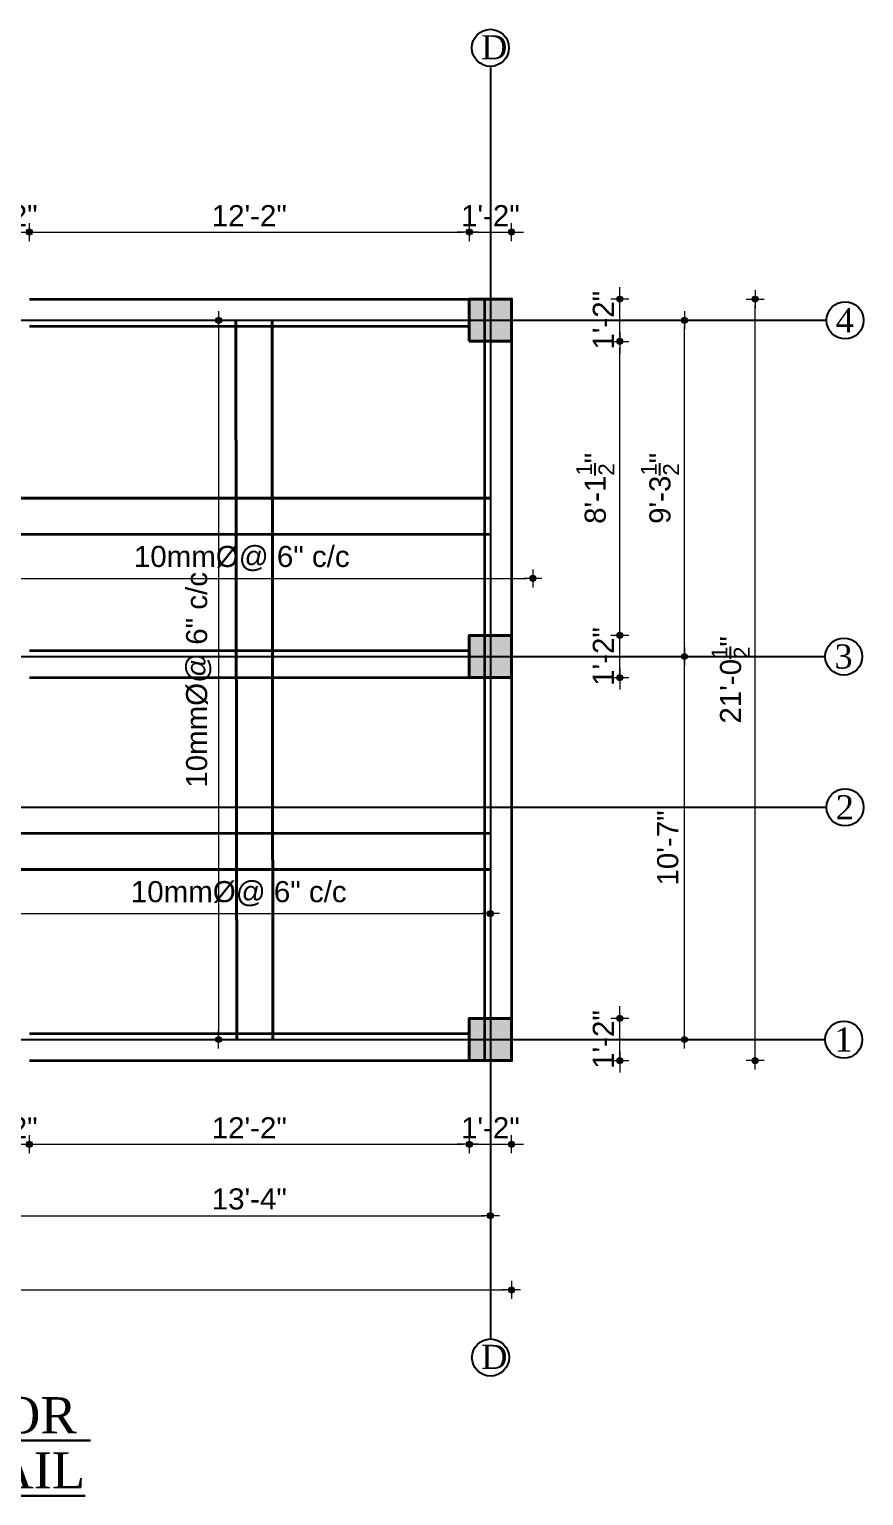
# Model space of a CAD drawing. Header units: inches. Extents: x -12073856 to 12321241, y -1226296 to 1319224.
# Drawn here: x 124900.6 to 125177.2, y 48696.1 to 49182.3 of the extents above; entities that cross this region are included whole.
import ezdxf
from ezdxf.enums import TextEntityAlignment as Align

# ---------------------------------------------------------------- set-up
doc = ezdxf.new("R2010")
doc.units = ezdxf.units.IN
doc.header["$MEASUREMENT"] = 0
doc.header["$PDMODE"] = 35
for name, color, linetype, lineweight in [('1', 7, 'Continuous', 13), ('Column', 181, 'Continuous', 40), ('DIM_LINE', 173, 'Continuous', 20), ('Hatch', 9, 'Continuous', 9), ('ST-REINFOR', 201, 'Continuous', 40), ('Toilet', 7, 'Continuous', 25), ('WALL', 1, 'Continuous', 30), ('Walls', 11, 'Continuous', 35)]:
    doc.layers.add(name, color=color, linetype=linetype, lineweight=lineweight)
doc.styles.add('ordinary', font='times.ttf')
doc.styles.add('ramon', font='arial.ttf')
doc.dimstyles.new('S8', dxfattribs={"dimtxt": 7, "dimasz": 2, "dimexe": 6, "dimexo": 18, "dimgap": 1.9375, "dimtad": 1, "dimdec": 1, "dimzin": 3, "dimdsep": 46, "dimlunit": 4, "dimtxsty": 'ramon', "dimblk": 'dot 2', "dimcen": 0.09375, "dimse1": 1, "dimse2": 1, "dimclrd": 1, "dimclre": 1, "dimclrt": 256, "dimadec": 0, "dimazin": 0, "dimtfac": 0.75, "dimtdec": 1, "dimtix": 1, "dimtmove": 1, "dimatfit": 3, "dimldrblk": 'DOT', "dimfxl": 1, "dimtolj": 1, "dimtzin": 0, "dimlwd": 9, "dimlwe": 9, "dimarcsym": 0})

# ---------------------------------------------------------------- blocks, each defined once
blk = doc.blocks.new('colm')
at = {"layer": 'Hatch'}
h = blk.add_hatch(color=256, dxfattribs=at)
h.dxf.hatch_style = 1
h.paths.add_polyline_path([(66705.71, 8319.73), (66705.71, 8307.73), (66717.71, 8307.73), (66717.71, 8319.73)])
at = {"layer": 'Column'}
blk.add_lwpolyline([(66705.71, 8307.73), (66717.71, 8307.73), (66717.71, 8319.73), (66705.71, 8319.73)], close=True, dxfattribs=at)
blk = doc.blocks.new('dot1')
at = {"layer": 'Hatch'}
h = blk.add_hatch(color=256, dxfattribs=at)
edge = h.paths.add_edge_path()
edge.add_arc((0, 0), 1, 0, 360)
for p, q in [((3, 0), (-3, 0)), ((0, 3), (0, -3))]:
    blk.add_line(p, q, dxfattribs=at)
blk.add_circle((0, 0), 1, dxfattribs=at)
blk = doc.blocks.new('dot 2')
at = {"layer": 'Hatch', "xscale": 0.5, "yscale": 0.5, "zscale": 0.5}
blk.add_blockref('dot1', (0, 0), dxfattribs=at)
blk = doc.blocks.new('*D2189')
at = {"layer": 'Defpoints', "color": 0, "transparency": 16777216}
for p in [(124900.56, 49115.1), (124886.56, 49092.88), (124900.56, 49092.88)]:
    blk.add_point(p, dxfattribs=at)
at = {"layer": 'Toilet', "color": 1, "lineweight": 9, "transparency": 16777216}
for p, q in [((124884.56, 49115.1), (124882.56, 49115.1)), ((124886.56, 49115.1), (124900.56, 49115.1)), ((124902.56, 49115.1), (124904.56, 49115.1))]:
    blk.add_line(p, q, dxfattribs=at)
at = {"layer": 'Toilet', "color": 1, "lineweight": 9, "transparency": 16777216, "xscale": 2, "yscale": 2, "zscale": 2}
for p, rotation in [((124886.56, 49115.1), 6.878577707425393e-09), ((124900.56, 49115.1), 180.0000000068786)]:
    blk.add_blockref('dot 2', p, dxfattribs=dict(at, rotation=rotation))
at = {"layer": 'Toilet', "transparency": 16777216, "insert": (124893.56, 49120.55), "char_height": 7, "attachment_point": 5, "rotation": 0, "style": 'ramon'}
blk.add_mtext('\\A1;1\'-2"', dxfattribs=at)
blk = doc.blocks.new('_Dot')
at = {"color": 0, "lineweight": -2}
blk.add_line((-0.5, 0), (-1, 0), dxfattribs=at)
at = {"color": 0, "const_width": 0.5}
blk.add_lwpolyline([(-0.25, 0, 1), (0.25, 0, 1)], format="xyb", close=True, dxfattribs=at)
blk = doc.blocks.new('*D2190')
at = {"layer": 'Defpoints', "color": 0, "transparency": 16777216}
for p in [(125046.43, 49115.1), (124900.56, 49092.88), (125046.43, 49092.88)]:
    blk.add_point(p, dxfattribs=at)
at = {"layer": 'Toilet', "color": 1, "lineweight": 9, "transparency": 16777216}
blk.add_line((124902.56, 49115.1), (125044.43, 49115.1), dxfattribs=at)
at = {"layer": 'Toilet', "color": 1, "lineweight": 9, "transparency": 16777216, "xscale": 2, "yscale": 2, "zscale": 2}
for p, rotation in [((124900.56, 49115.1), 180.0000000068786), ((125046.43, 49115.1), 6.87854744294497e-09)]:
    blk.add_blockref('dot 2', p, dxfattribs=dict(at, rotation=rotation))
at = {"layer": 'Toilet', "transparency": 16777216, "insert": (124973.49, 49120.55), "char_height": 7, "attachment_point": 5, "rotation": 0, "style": 'ramon'}
blk.add_mtext('\\A1;12\'-2"', dxfattribs=at)
blk = doc.blocks.new('*D2191')
at = {"layer": 'Defpoints', "color": 0, "transparency": 16777216}
for p in [(125060.43, 49115.1), (125046.43, 49092.88), (125060.43, 49092.88)]:
    blk.add_point(p, dxfattribs=at)
at = {"layer": 'Toilet', "color": 1, "lineweight": 9, "transparency": 16777216}
for p, q in [((125044.43, 49115.1), (125042.43, 49115.1)), ((125046.43, 49115.1), (125060.43, 49115.1)), ((125062.43, 49115.1), (125064.43, 49115.1))]:
    blk.add_line(p, q, dxfattribs=at)
at = {"layer": 'Toilet', "color": 1, "lineweight": 9, "transparency": 16777216, "xscale": 2, "yscale": 2, "zscale": 2}
for p, rotation in [((125046.43, 49115.1), 6.878577707425393e-09), ((125060.43, 49115.1), 180.0000000068786)]:
    blk.add_blockref('dot 2', p, dxfattribs=dict(at, rotation=rotation))
at = {"layer": 'Toilet', "transparency": 16777216, "insert": (125053.43, 49120.55), "char_height": 7, "attachment_point": 5, "rotation": 0, "style": 'ramon'}
blk.add_mtext('\\A1;1\'-2"', dxfattribs=at)
blk = doc.blocks.new('*D2207')
at = {"layer": 'Defpoints', "color": 0, "transparency": 16777216}
for p in [(125060.43, 48854.39), (125096.33, 48854.39), (125060.43, 48840.39)]:
    blk.add_point(p, dxfattribs=at)
at = {"layer": 'Toilet', "color": 1, "lineweight": 9, "transparency": 16777216}
for p, q in [((125096.33, 48856.39), (125096.33, 48858.39)), ((125096.33, 48840.39), (125096.33, 48854.39)), ((125096.33, 48838.39), (125096.33, 48836.39))]:
    blk.add_line(p, q, dxfattribs=at)
at = {"layer": 'Toilet', "color": 1, "lineweight": 9, "transparency": 16777216, "xscale": 2, "yscale": 2, "zscale": 2}
for p, rotation in [((125096.33, 48854.39), 270), ((125096.33, 48840.39), 90)]:
    blk.add_blockref('dot 2', p, dxfattribs=dict(at, rotation=rotation))
at = {"layer": 'Toilet', "transparency": 16777216, "insert": (125090.88, 48847.39), "char_height": 7, "attachment_point": 5, "rotation": 90, "style": 'ramon'}
blk.add_mtext('\\A1;1\'-2"', dxfattribs=at)
blk = doc.blocks.new('*D2208')
at = {"layer": 'Defpoints', "color": 0, "transparency": 16777216}
for p in [(125060.43, 48981.39), (125096.33, 48981.39), (125060.43, 48967.39)]:
    blk.add_point(p, dxfattribs=at)
at = {"layer": 'Toilet', "color": 1, "lineweight": 9, "transparency": 16777216}
for p, q in [((125096.33, 48983.39), (125096.33, 48985.39)), ((125096.33, 48967.39), (125096.33, 48981.39)), ((125096.33, 48965.39), (125096.33, 48963.39))]:
    blk.add_line(p, q, dxfattribs=at)
at = {"layer": 'Toilet', "color": 1, "lineweight": 9, "transparency": 16777216, "xscale": 2, "yscale": 2, "zscale": 2}
for p, rotation in [((125096.33, 48981.39), 270), ((125096.33, 48967.39), 90)]:
    blk.add_blockref('dot 2', p, dxfattribs=dict(at, rotation=rotation))
at = {"layer": 'Toilet', "transparency": 16777216, "insert": (125090.88, 48974.39), "char_height": 7, "attachment_point": 5, "rotation": 90, "style": 'ramon'}
blk.add_mtext('\\A1;1\'-2"', dxfattribs=at)
blk = doc.blocks.new('*D2209')
at = {"layer": 'Defpoints', "color": 0, "transparency": 16777216}
for p in [(125060.43, 49078.88), (125096.33, 49078.88), (125060.43, 48981.39)]:
    blk.add_point(p, dxfattribs=at)
at = {"layer": 'Toilet', "color": 1, "lineweight": 9, "transparency": 16777216}
blk.add_line((125096.33, 48983.39), (125096.33, 49076.88), dxfattribs=at)
at = {"layer": 'Toilet', "color": 1, "lineweight": 9, "transparency": 16777216, "xscale": 2, "yscale": 2, "zscale": 2}
for p, rotation in [((125096.33, 49078.88), 90), ((125096.33, 48981.39), 270)]:
    blk.add_blockref('dot 2', p, dxfattribs=dict(at, rotation=rotation))
at = {"layer": 'Toilet', "transparency": 16777216, "insert": (125088.19, 49030.13), "char_height": 7, "attachment_point": 5, "rotation": 90, "style": 'ramon'}
blk.add_mtext('\\A1;8\'-1{\\H0.750000x;\\S1/2;}"', dxfattribs=at)
blk = doc.blocks.new('*D2210')
at = {"layer": 'Defpoints', "color": 0, "transparency": 16777216}
for p in [(125060.43, 49092.88), (125096.33, 49092.88), (125060.43, 49078.88)]:
    blk.add_point(p, dxfattribs=at)
at = {"layer": 'Toilet', "color": 1, "lineweight": 9, "transparency": 16777216}
for p, q in [((125096.33, 49094.88), (125096.33, 49096.88)), ((125096.33, 49078.88), (125096.33, 49092.88)), ((125096.33, 49076.88), (125096.33, 49074.88))]:
    blk.add_line(p, q, dxfattribs=at)
at = {"layer": 'Toilet', "color": 1, "lineweight": 9, "transparency": 16777216, "xscale": 2, "yscale": 2, "zscale": 2}
for p, rotation in [((125096.33, 49092.88), 270), ((125096.33, 49078.88), 90)]:
    blk.add_blockref('dot 2', p, dxfattribs=dict(at, rotation=rotation))
at = {"layer": 'Toilet', "transparency": 16777216, "insert": (125090.88, 49085.88), "char_height": 7, "attachment_point": 5, "rotation": 90, "style": 'ramon'}
blk.add_mtext('\\A1;1\'-2"', dxfattribs=at)
blk = doc.blocks.new('*D2188')
at = {"layer": 'Defpoints', "color": 0, "transparency": 16777216}
for p in [(125013.68, 48974.39), (125117.78, 48974.39), (125013.68, 48847.39)]:
    blk.add_point(p, dxfattribs=at)
at = {"layer": 'Toilet', "color": 1, "lineweight": 9, "transparency": 16777216}
blk.add_line((125117.78, 48849.39), (125117.78, 48972.39), dxfattribs=at)
at = {"layer": 'Toilet', "color": 1, "lineweight": 9, "transparency": 16777216, "xscale": 2, "yscale": 2, "zscale": 2}
for p, rotation in [((125117.78, 48974.39), 90), ((125117.78, 48847.39), 270)]:
    blk.add_blockref('dot 2', p, dxfattribs=dict(at, rotation=rotation))
at = {"layer": 'Toilet', "transparency": 16777216, "insert": (125112.27, 48910.89), "char_height": 7, "attachment_point": 5, "rotation": 90, "style": 'ramon'}
blk.add_mtext('\\A1;10\'-7"', dxfattribs=at)
blk = doc.blocks.new('*D2211')
at = {"layer": 'Defpoints', "color": 0, "transparency": 16777216}
for p in [(125060.43, 49085.88), (125117.78, 49085.88), (125013.68, 48974.39)]:
    blk.add_point(p, dxfattribs=at)
at = {"layer": 'Toilet', "color": 1, "lineweight": 9, "transparency": 16777216}
blk.add_line((125117.78, 48976.39), (125117.78, 49083.88), dxfattribs=at)
at = {"layer": 'Toilet', "color": 1, "lineweight": 9, "transparency": 16777216, "xscale": 2, "yscale": 2, "zscale": 2}
for p, rotation in [((125117.78, 49085.88), 90), ((125117.78, 48974.39), 270)]:
    blk.add_blockref('dot 2', p, dxfattribs=dict(at, rotation=rotation))
at = {"layer": 'Toilet', "transparency": 16777216, "insert": (125109.64, 49030.13), "char_height": 7, "attachment_point": 5, "rotation": 90, "style": 'ramon'}
blk.add_mtext('\\A1;9\'-3{\\H0.750000x;\\S1/2;}"', dxfattribs=at)
blk = doc.blocks.new('*D2212')
at = {"layer": 'Defpoints', "color": 0, "transparency": 16777216}
for p in [(125060.43, 49092.88), (125141.21, 49092.88), (125060.43, 48840.39)]:
    blk.add_point(p, dxfattribs=at)
at = {"layer": 'Toilet', "color": 1, "lineweight": 9, "transparency": 16777216}
blk.add_line((125141.21, 48842.39), (125141.21, 49090.88), dxfattribs=at)
at = {"layer": 'Toilet', "color": 1, "lineweight": 9, "transparency": 16777216, "xscale": 2, "yscale": 2, "zscale": 2}
for p, rotation in [((125141.21, 49092.88), 90), ((125141.21, 48840.39), 270)]:
    blk.add_blockref('dot 2', p, dxfattribs=dict(at, rotation=rotation))
at = {"layer": 'Toilet', "transparency": 16777216, "insert": (125133.06, 48966.63), "char_height": 7, "attachment_point": 5, "rotation": 90, "style": 'ramon'}
blk.add_mtext('\\A1;21\'-0{\\H0.750000x;\\S1/2;}"', dxfattribs=at)
blk = doc.blocks.new('*D2198')
at = {"layer": 'Defpoints', "color": 0, "transparency": 16777216}
for p in [(124886.56, 48840.39), (124900.56, 48840.39), (124900.56, 48812.66)]:
    blk.add_point(p, dxfattribs=at)
at = {"layer": 'Toilet', "color": 1, "lineweight": 9, "transparency": 16777216}
for p, q in [((124884.56, 48812.66), (124882.56, 48812.66)), ((124886.56, 48812.66), (124900.56, 48812.66)), ((124902.56, 48812.66), (124904.56, 48812.66))]:
    blk.add_line(p, q, dxfattribs=at)
at = {"layer": 'Toilet', "color": 1, "lineweight": 9, "transparency": 16777216, "xscale": 2, "yscale": 2, "zscale": 2}
blk.add_blockref('dot 2', (124886.56, 48812.66), dxfattribs=at)
at = {"layer": 'Toilet', "color": 1, "lineweight": 9, "transparency": 16777216, "xscale": 2, "yscale": 2, "zscale": 2, "rotation": 180}
blk.add_blockref('dot 2', (124900.56, 48812.66), dxfattribs=at)
at = {"layer": 'Toilet', "transparency": 16777216, "insert": (124893.56, 48818.11), "char_height": 7, "attachment_point": 5, "style": 'ramon'}
blk.add_mtext('\\A1;1\'-2"', dxfattribs=at)
blk = doc.blocks.new('*D2199')
at = {"layer": 'Defpoints', "color": 0, "transparency": 16777216}
for p in [(124900.56, 48840.39), (125046.43, 48840.39), (125046.43, 48812.66)]:
    blk.add_point(p, dxfattribs=at)
at = {"layer": 'Toilet', "color": 1, "lineweight": 9, "transparency": 16777216}
blk.add_line((124902.56, 48812.66), (125044.43, 48812.66), dxfattribs=at)
at = {"layer": 'Toilet', "color": 1, "lineweight": 9, "transparency": 16777216, "xscale": 2, "yscale": 2, "zscale": 2, "rotation": 180}
blk.add_blockref('dot 2', (124900.56, 48812.66), dxfattribs=at)
at = {"layer": 'Toilet', "color": 1, "lineweight": 9, "transparency": 16777216, "xscale": 2, "yscale": 2, "zscale": 2}
blk.add_blockref('dot 2', (125046.43, 48812.66), dxfattribs=at)
at = {"layer": 'Toilet', "transparency": 16777216, "insert": (124973.49, 48818.11), "char_height": 7, "attachment_point": 5, "style": 'ramon'}
blk.add_mtext('\\A1;12\'-2"', dxfattribs=at)
blk = doc.blocks.new('*D2200')
at = {"layer": 'Defpoints', "color": 0, "transparency": 16777216}
for p in [(125046.43, 48840.39), (125060.43, 48840.39), (125060.43, 48812.66)]:
    blk.add_point(p, dxfattribs=at)
at = {"layer": 'Toilet', "color": 1, "lineweight": 9, "transparency": 16777216}
for p, q in [((125044.43, 48812.66), (125042.43, 48812.66)), ((125046.43, 48812.66), (125060.43, 48812.66)), ((125062.43, 48812.66), (125064.43, 48812.66))]:
    blk.add_line(p, q, dxfattribs=at)
at = {"layer": 'Toilet', "color": 1, "lineweight": 9, "transparency": 16777216, "xscale": 2, "yscale": 2, "zscale": 2}
blk.add_blockref('dot 2', (125046.43, 48812.66), dxfattribs=at)
at = {"layer": 'Toilet', "color": 1, "lineweight": 9, "transparency": 16777216, "xscale": 2, "yscale": 2, "zscale": 2, "rotation": 180}
blk.add_blockref('dot 2', (125060.43, 48812.66), dxfattribs=at)
at = {"layer": 'Toilet', "transparency": 16777216, "insert": (125053.43, 48818.11), "char_height": 7, "attachment_point": 5, "style": 'ramon'}
blk.add_mtext('\\A1;1\'-2"', dxfattribs=at)
blk = doc.blocks.new('*D2203')
at = {"layer": 'Defpoints', "color": 0, "transparency": 16777216}
for p in [(124893.56, 48840.39), (125053.43, 48840.39), (125053.43, 48788.96)]:
    blk.add_point(p, dxfattribs=at)
at = {"layer": 'Toilet', "color": 1, "lineweight": 9, "transparency": 16777216}
blk.add_line((124895.56, 48788.96), (125051.43, 48788.96), dxfattribs=at)
at = {"layer": 'Toilet', "color": 1, "lineweight": 9, "transparency": 16777216, "xscale": 2, "yscale": 2, "zscale": 2, "rotation": 180}
blk.add_blockref('dot 2', (124893.56, 48788.96), dxfattribs=at)
at = {"layer": 'Toilet', "color": 1, "lineweight": 9, "transparency": 16777216, "xscale": 2, "yscale": 2, "zscale": 2}
blk.add_blockref('dot 2', (125053.43, 48788.96), dxfattribs=at)
at = {"layer": 'Toilet', "transparency": 16777216, "insert": (124973.49, 48794.47), "char_height": 7, "attachment_point": 5, "style": 'ramon'}
blk.add_mtext('\\A1;13\'-4"', dxfattribs=at)
blk = doc.blocks.new('*D2204')
at = {"layer": 'Defpoints', "color": 0, "transparency": 16777216}
for p in [(124560.74, 48917.39), (125060.43, 48840.39), (125060.43, 48764.36)]:
    blk.add_point(p, dxfattribs=at)
at = {"layer": 'Toilet', "color": 1, "lineweight": 9, "transparency": 16777216}
blk.add_line((124562.74, 48764.36), (125058.43, 48764.36), dxfattribs=at)
at = {"layer": 'Toilet', "color": 1, "lineweight": 9, "transparency": 16777216, "xscale": 2, "yscale": 2, "zscale": 2, "rotation": 180}
blk.add_blockref('dot 2', (124560.74, 48764.36), dxfattribs=at)
at = {"layer": 'Toilet', "color": 1, "lineweight": 9, "transparency": 16777216, "xscale": 2, "yscale": 2, "zscale": 2}
blk.add_blockref('dot 2', (125060.43, 48764.36), dxfattribs=at)
at = {"layer": 'Toilet', "transparency": 16777216, "insert": (124810.58, 48772.45), "char_height": 7, "attachment_point": 5, "style": 'ramon'}
blk.add_mtext('\\A1;41\'-7{\\H0.750000x;\\S1/2;}"', dxfattribs=at)
blk = doc.blocks.new('*D2223')
at = {"layer": 'Defpoints', "color": 0, "transparency": 16777216}
for p in [(124874.49, 49000.27), (125067.5, 49000.27), (125067.5, 49000.21)]:
    blk.add_point(p, dxfattribs=at)
at = {"layer": 'DIM_LINE', "color": 1, "lineweight": 9, "transparency": 16777216}
blk.add_line((124876.49, 49000.27), (125065.5, 49000.27), dxfattribs=at)
at = {"layer": 'DIM_LINE', "color": 1, "lineweight": 9, "transparency": 16777216, "xscale": 2, "yscale": 2, "zscale": 2, "rotation": 180}
blk.add_blockref('dot 2', (124874.49, 49000.27), dxfattribs=at)
at = {"layer": 'DIM_LINE', "color": 1, "lineweight": 9, "transparency": 16777216, "xscale": 2, "yscale": 2, "zscale": 2}
blk.add_blockref('dot 2', (125067.5, 49000.27), dxfattribs=at)
at = {"layer": 'DIM_LINE', "transparency": 16777216, "insert": (124970.99, 49006.86), "char_height": 7, "attachment_point": 5, "style": 'ramon'}
blk.add_mtext('\\A1;10mm%%C@ 6" c/c', dxfattribs=at)
blk = doc.blocks.new('*D2224')
at = {"layer": 'Defpoints', "color": 0, "transparency": 16777216}
for p in [(124981.08, 49085.88), (124963.31, 48847.39), (124969.37, 48847.39)]:
    blk.add_point(p, dxfattribs=at)
at = {"layer": 'DIM_LINE', "color": 1, "lineweight": 9, "transparency": 16777216}
blk.add_line((124963.31, 49083.88), (124963.31, 48849.39), dxfattribs=at)
at = {"layer": 'DIM_LINE', "color": 1, "lineweight": 9, "transparency": 16777216, "xscale": 2, "yscale": 2, "zscale": 2}
for p, rotation in [((124963.31, 49085.88), 90), ((124963.31, 48847.39), 270)]:
    blk.add_blockref('dot 2', p, dxfattribs=dict(at, rotation=rotation))
at = {"layer": 'DIM_LINE', "transparency": 16777216, "insert": (124956.72, 48966.63), "char_height": 7, "attachment_point": 5, "rotation": 90, "style": 'ramon'}
blk.add_mtext('\\A1;10mm%%C@ 6" c/c', dxfattribs=at)
blk = doc.blocks.new('*D2225')
at = {"layer": 'Defpoints', "color": 0, "transparency": 16777216}
for p in [(124886.56, 48889.11), (125053.43, 48889.11), (125053.43, 48889.05)]:
    blk.add_point(p, dxfattribs=at)
at = {"layer": 'DIM_LINE', "color": 1, "lineweight": 9, "transparency": 16777216}
blk.add_line((124888.56, 48889.11), (125051.43, 48889.11), dxfattribs=at)
at = {"layer": 'DIM_LINE', "color": 1, "lineweight": 9, "transparency": 16777216, "xscale": 2, "yscale": 2, "zscale": 2, "rotation": 180}
blk.add_blockref('dot 2', (124886.56, 48889.11), dxfattribs=at)
at = {"layer": 'DIM_LINE', "color": 1, "lineweight": 9, "transparency": 16777216, "xscale": 2, "yscale": 2, "zscale": 2}
blk.add_blockref('dot 2', (125053.43, 48889.11), dxfattribs=at)
at = {"layer": 'DIM_LINE', "transparency": 16777216, "insert": (124969.99, 48895.71), "char_height": 7, "attachment_point": 5, "style": 'ramon'}
blk.add_mtext('\\A1;10mm%%C@ 6" c/c', dxfattribs=at)

msp = doc.modelspace()

# ---------------------------------------------------------------- linework, layer by layer
msp.add_line((125053.43, 49169.69), (125053.43, 48747.83))
at = {"layer": 'ST-REINFOR'}
for p, q in [((124969.08, 49085.88), (124969.31, 48847.37)), ((124981.08, 49085.89), (124981.31, 48847.39)), ((124846.56, 49026.94), (125053.43, 49026.88)), ((124846.56, 49014.94), (125053.43, 49014.88)), ((124886.56, 48915.77), (125053.43, 48915.73)), ((124886.56, 48903.77), (125053.43, 48903.73))]:
    msp.add_line(p, q, dxfattribs=at)
at = {"layer": 'Toilet'}
for p, q in [((124468.11, 49085.88), (125164.53, 49085.88)), ((124467.67, 48974.39), (125164.53, 48974.39)), ((124468.11, 48924.39), (125164.53, 48924.39)), ((124467.67, 48847.39), (125164.53, 48847.39))]:
    msp.add_line(p, q, dxfattribs=at)
for centre in [(125053.43, 49176.19), (125171.04, 49085.85), (125170.6, 48974.36), (125171.04, 48924.36), (125170.6, 48847.36), (125053.47, 48741.94)]:
    msp.add_circle(centre, 6.15, dxfattribs=at)
at = {"layer": 'Walls'}
for p, q in [((124900.56, 49092.88), (125046.43, 49092.88)), ((125051.43, 49092.88), (125051.43, 48840.39)), ((125060.43, 49092.88), (125060.43, 48840.39)), ((124900.56, 49083.88), (125046.43, 49083.88)), ((124900.56, 48976.39), (125046.43, 48976.39)), ((124900.56, 48967.39), (125046.43, 48967.39)), ((125051.43, 48854.39), (125051.43, 48849.39)), ((124900.56, 48849.39), (125046.43, 48849.39)), ((124900.56, 48840.39), (125046.43, 48840.39))]:
    msp.add_line(p, q, dxfattribs=at)

# ---------------------------------------------------------------- block references
at = {"layer": 'Column', "xscale": 1.166666666667879, "yscale": 1.166666666667879, "zscale": 1.166666666667879}
for p in [(47223.11, 39386.54), (47223.11, 39275.04), (47223.11, 39148.04)]:
    msp.add_blockref('colm', p, dxfattribs=at)

# ---------------------------------------------------------------- texts
at = {"layer": '1', "char_height": 8, "width": 20.1234, "attachment_point": 1, "style": 'ordinary'}
for s, insert in [('D', (125050.34, 49180.39)), ('4', (125167.93, 49089.89)), ('3', (125167.49, 48978.39)), ('2', (125167.93, 48928.39)), ('1', (125167.49, 48851.39)), ('D', (125050.38, 48746.15))]:
    msp.add_mtext(s, dxfattribs=dict(at, insert=insert))
at = {"layer": 'WALL', "style": 'ordinary'}
for s, p in [('%%U1ST, 2ND, 3RD%%U &%%U 4TH FLOOR ', (124799.5, 48722.8)), ('%%USLAB BOTTOM BAR DETAIL', (124799.5, 48704.53))]:
    msp.add_text(s, height=12, dxfattribs=at).set_placement(p, align=Align.MIDDLE_CENTER)

# ---------------------------------------------------------------- dimensions: what is measured, and where the dimension line sits
at = {"layer": 'DIM_LINE'}
dim = msp.add_linear_dim(base=(124963.31, 48847.39), p1=(124981.08, 49085.88), p2=(124969.37, 48847.39), angle=90, text='10mm%%C@ 6" c/c', dimstyle='S8', dxfattribs=at)
dim.commit()
dim.dimension.update_dxf_attribs({"geometry": '*D2224', "text_midpoint": (124956.72, 48966.63)})
for base, p1, p2, picture, middle in [((125067.5, 49000.27), (124874.49, 49000.27), (125067.5, 49000.21), '*D2223', (124970.99, 49006.86)), ((125053.43, 48889.11), (124886.56, 48889.11), (125053.43, 48889.05), '*D2225', (124969.99, 48895.71))]:
    dim = msp.add_linear_dim(base=base, p1=p1, p2=p2, text='10mm%%C@ 6" c/c', dimstyle='S8', dxfattribs=at)
    dim.commit()
    dim.dimension.update_dxf_attribs({"geometry": picture, "text_midpoint": middle})
at = {"layer": 'Toilet'}
for base, p1, p2, angle, picture, middle in [((124900.56, 49115.1), (124886.56, 49092.88), (124900.56, 49092.88), 180, '*D2189', (124893.56, 49120.55)), ((125046.43, 49115.1), (124900.56, 49092.88), (125046.43, 49092.88), 180, '*D2190', (124973.49, 49120.55)), ((125060.43, 49115.1), (125046.43, 49092.88), (125060.43, 49092.88), 180, '*D2191', (125053.43, 49120.55)), ((125096.33, 49092.88), (125060.43, 49078.88), (125060.43, 49092.88), 90, '*D2210', (125090.88, 49085.88)), ((125117.78, 49085.88), (125013.68, 48974.39), (125060.43, 49085.88), 270, '*D2211', (125109.64, 49030.13)), ((125096.33, 49078.88), (125060.43, 48981.39), (125060.43, 49078.88), 90, '*D2209', (125088.19, 49030.13)), ((125096.33, 48981.39), (125060.43, 48967.39), (125060.43, 48981.39), 90, '*D2208', (125090.88, 48974.39)), ((125096.33, 48854.39), (125060.43, 48840.39), (125060.43, 48854.39), 90, '*D2207', (125090.88, 48847.39))]:
    dim = msp.add_linear_dim(base=base, p1=p1, p2=p2, angle=angle, dimstyle='S8', override={"dimfxl": 2, "dimfxlon": 1, "dimarcsym": 1}, dxfattribs=at)
    dim.commit()
    dim.dimension.update_dxf_attribs({"geometry": picture, "text_midpoint": middle})
for p1, p2, distance, picture, middle in [((125060.43, 48840.39), (125060.43, 49092.88), -80.78, '*D2212', (125133.06, 48966.63)), ((125013.68, 48847.39), (125013.68, 48974.39), -104.1, '*D2188', (125112.27, 48910.89))]:
    dim = msp.add_aligned_dim(p1=p1, p2=p2, distance=distance, dimstyle='S8', override={"dimfxl": 2, "dimfxlon": 1, "dimarcsym": 1}, dxfattribs=at)
    dim.commit()
    dim.dimension.update_dxf_attribs({"geometry": picture, "text_midpoint": middle})
for base, p1, p2, picture, middle in [((125060.43, 48764.36), (124560.74, 48917.39), (125060.43, 48840.39), '*D2204', (124810.58, 48772.45)), ((124900.56, 48812.66), (124886.56, 48840.39), (124900.56, 48840.39), '*D2198', (124893.56, 48818.11)), ((125053.43, 48788.96), (124893.56, 48840.39), (125053.43, 48840.39), '*D2203', (124973.49, 48794.47)), ((125046.43, 48812.66), (124900.56, 48840.39), (125046.43, 48840.39), '*D2199', (124973.49, 48818.11)), ((125060.43, 48812.66), (125046.43, 48840.39), (125060.43, 48840.39), '*D2200', (125053.43, 48818.11))]:
    dim = msp.add_linear_dim(base=base, p1=p1, p2=p2, dimstyle='S8', override={"dimfxl": 2, "dimfxlon": 1, "dimarcsym": 1}, dxfattribs=at)
    dim.commit()
    dim.dimension.update_dxf_attribs({"geometry": picture, "text_midpoint": middle})

doc.saveas('drawing.dxf')
